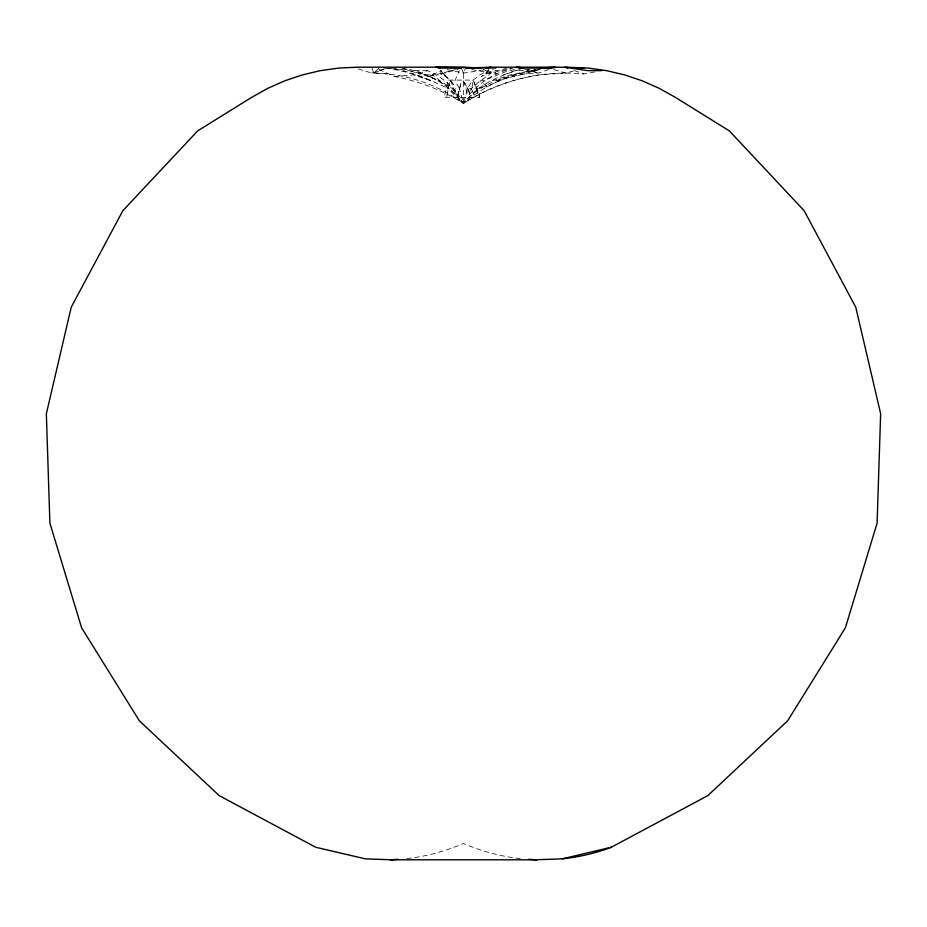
<?xml version="1.0" encoding="UTF-8"?>
<svg xmlns="http://www.w3.org/2000/svg" width="927" height="927" viewBox="0 0 927 927"><rect width="100%" height="100%" fill="white"/><g stroke="black" fill="none" stroke-linecap="round" stroke-linejoin="round"><path stroke-width="0.7" stroke-dasharray="4.63 3.48" d="M472.724 82.549L471.82 88.308L474.624 97.509M469.896 92.874L464.578 82.549L469.896 92.874L469.665 94.276C480.939 81.298 495.644 72.167 512.538 68.54M457.417 97.509L461.113 82.549L457.417 97.509L459.352 88.32L454.89 80.834L459.259 70.637M507.208 68.053L497.996 70.637L492.967 70.637L488.946 74.902L480.128 80.834L471.623 88.366L469.665 94.276L467.706 88.366L472.11 80.834L479.827 74.902L487.938 70.637L496.675 73.963L492.573 69.131M594.81 71.912L583.848 73.963A200.869 194.021 -90 0 0 463.5 103.349L463.5 73.094L465.621 68.053M488.969 69.235L486.13 73.963L481.356 76.535L488.691 70.637L486.13 73.963L511.125 68.436M471.623 88.366L470.928 89.421L471.623 88.366L467.706 88.366L463.5 103.349A200.869 173.952 90 0 0 371.692 73.094L358.274 68.899M520.198 69.49C498.958 75.608 477.208 85.377 463.5 103.349A200.869 200.869 0 0 0 394.496 76.535L376.072 68.053M379.05 68.053L373.685 73.198L372.086 68.389M401.681 68.053L414.705 70.637L429.004 76.535L440.87 70.637L445.644 76.535L440.87 70.637L440.87 73.963A200.869 51.993 90 0 1 454.89 86.732L455.377 94.276L463.5 103.349C483.871 90.452 506.513 81.309 530.151 76.535C544.624 72.7 560.001 75.493 574.184 70.765M548.83 69.467L538.46 73.094A200.869 142.04 -90 0 0 487.011 86.732L480.128 80.834C492.167 79.096 502.921 70.579 515.528 69.606M538.854 69.444C511.831 74.589 481.982 81.182 463.5 103.349L446.953 87.972M402.978 68.471L419.792 73.963L427.417 70.637C442.758 77.103 456.038 88.297 463.5 103.349C474.3 94.079 486.339 86.315 499.479 80.811C511.067 75.562 524.218 75.817 535.424 69.664M444.195 74.902L450.881 80.834L455.377 94.276A200.869 100.429 90 0 0 429.004 76.535L432.782 74.902L439.989 80.834L452.017 88.366L463.5 103.349L459.236 88.204M386.061 68.192L373.685 73.198L387.787 73.963M503.523 74.902L514.937 70.637L523.257 70.637L529.908 69.56M429.004 76.535L455.458 69.606M496.756 80.834L514.392 74.902L540.997 69.444M492.295 80.834L510.117 74.902L536.687 69.444M371.692 73.094L386.976 68.053C408.61 70.023 428.471 79.108 447.811 88.366M440.87 73.963L458.181 69.444M477.567 88.366L487.011 86.732L483.57 80.834M447.034 69.56L463.5 73.094L485.933 69.595M530.823 70.637L539.039 69.444M406.756 858.564C426.304 856.513 445.447 851.206 463.5 843.477C481.553 851.206 500.696 856.513 520.244 858.564M394.496 76.535L413.477 74.902L431.379 80.834L416.084 74.902L400.302 70.637L386.686 68.285M427.417 70.637L414.705 70.637L427.521 74.902L432.782 74.902M391.901 68.053L409.224 70.637L424.937 74.902L439.989 80.834M471.727 69.571L490.939 73.094L483.268 69.316M524.74 69.409L538.46 73.094L527.753 69.432M553.651 69.606L565.899 73.094M574.473 70.579L583.848 73.963M455.377 94.276L446.872 86.732A200.869 100.429 -90 0 0 419.792 73.963M450.881 80.834L454.89 86.732M461.901 69.316L463.5 73.094M463.5 80.834L467.706 94.276M479.259 93.395L479.236 97.509L474.056 82.549L479.259 93.395M449.502 82.549L446.605 97.509L449.502 82.549M447.695 82.549L444.218 97.509L479.85 97.509L474.52 82.549L472.7 80.093L447.695 80.093L447.695 82.549"/><path stroke-width="1.39" d="M611.299 847.255L562.26 858.831A196.408 196.408 0 0 0 611.299 847.255L707.788 795.644L787.626 720.812L845.378 627.857L877.104 523.129L880.65 413.766L855.76 307.196L804.149 210.707L729.317 130.869L675.516 97.451L659.282 88.366L642.272 80.834L624.636 74.902L606.525 70.637L588.1 68.053L566.374 67.196M486.13 68.053L490.939 67.196L565.099 67.196L587.359 70.637L601.646 70.637M561.53 858.877L534.52 859.804M398.378 859.317L389.966 859.804L537.034 859.804L528.622 859.317M539.213 68.053L555.308 67.196M546.501 68.053L555.088 67.659M465.621 68.053L490.939 67.196M461.379 68.053L440.87 68.053L436.061 67.196L495.748 68.053M551.6 68.053L525.794 68.053L516.501 67.196L520.626 68.297M571.403 68.053L583.848 68.053M392.48 859.804L365.47 858.877L315.701 847.255L219.212 795.644L139.374 720.812L81.622 627.857L49.896 523.129L46.35 413.766L71.24 307.196L122.851 210.707L197.683 130.869L251.484 97.451L267.718 88.366L284.728 80.834L302.364 74.902L320.475 70.637L338.9 68.053L357.486 67.196L463.5 67.196L480.707 68.053M516.501 67.196L523.732 68.053M436.061 67.196L440.174 68.077M565.099 67.196L567.776 68.158"/></g></svg>
